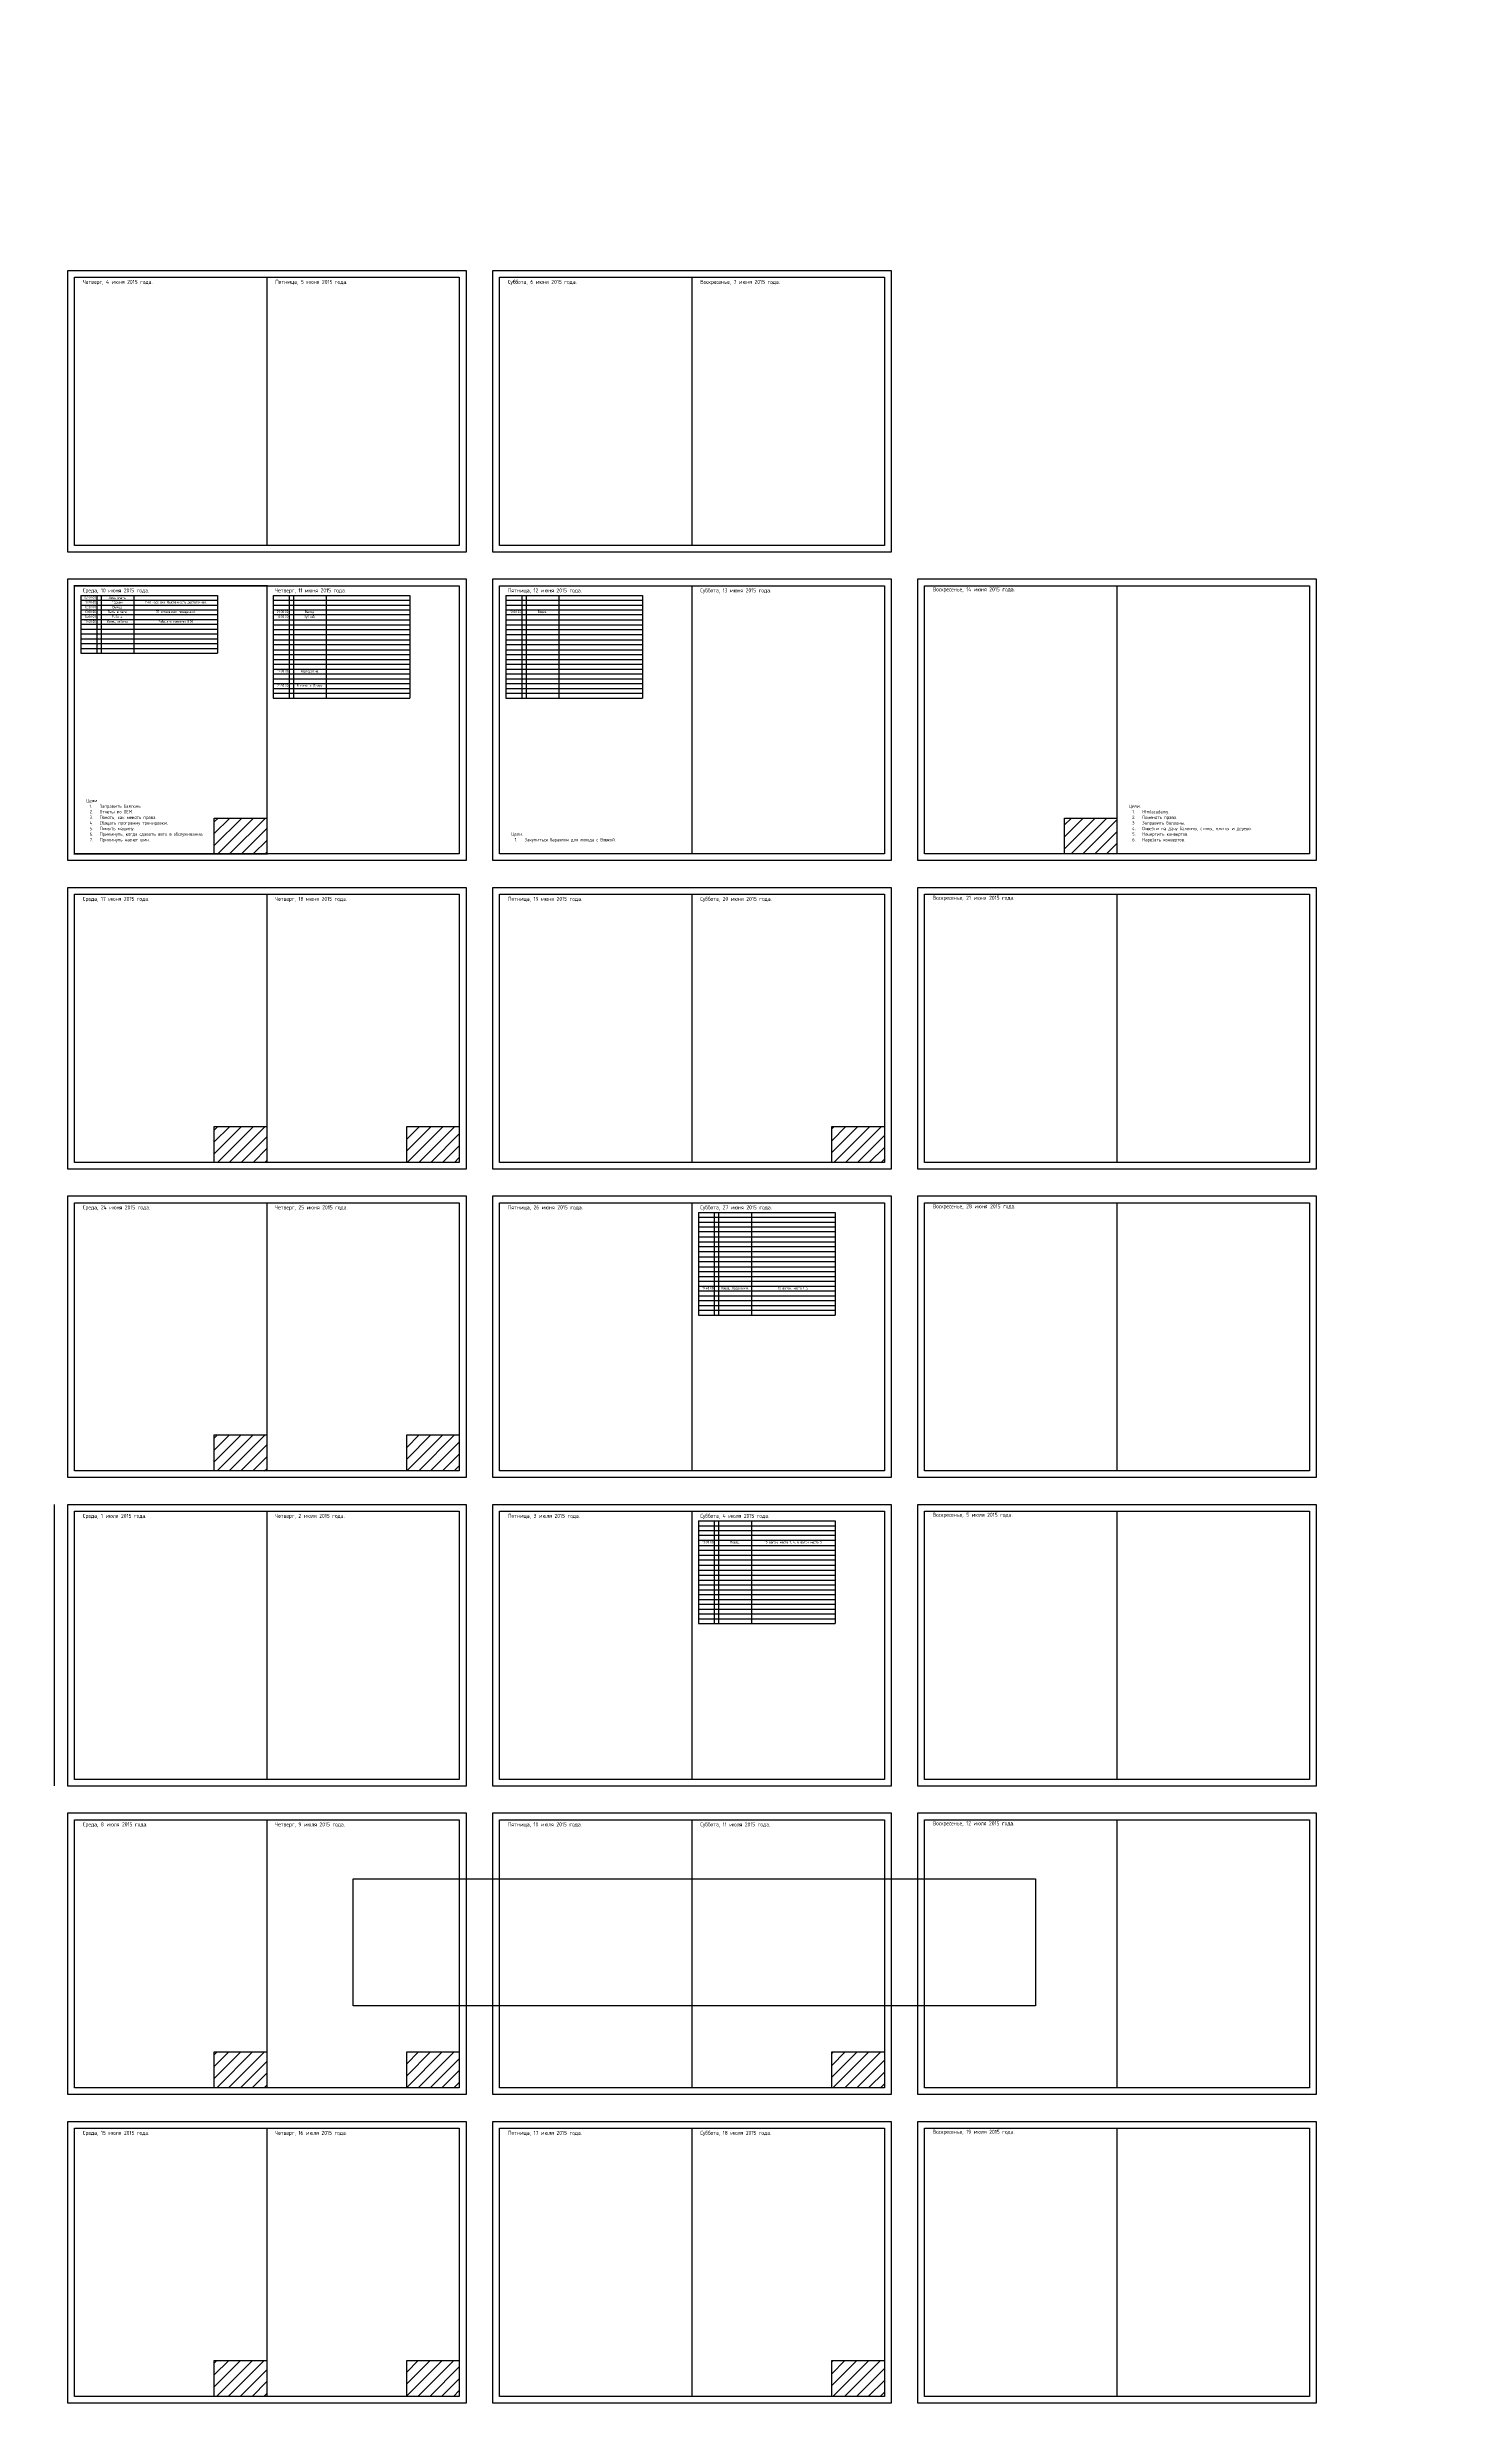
# Model space of a CAD drawing. Header units: millimetres. Extents: x -1746 to 8849, y -4512 to 2568.
# Drawn here: x 647 to 1699, y -964 to 802 of the extents above; entities that cross this region are included whole.
import ezdxf

# ---------------------------------------------------------------- set-up
doc = ezdxf.new("R2010")
doc.units = ezdxf.units.MM
doc.header["$MEASUREMENT"] = 0
doc.layers.add('Current day', color=53, linetype='Continuous')
doc.layers.add('FH day', color=2, linetype='Continuous')
doc.styles.add('texxt', font='romans.shx', dxfattribs={"width": 0.8})

# ---------------------------------------------------------------- blocks, each defined once
blk = doc.blocks.new('*T8')
at = {"color": 0, "linetype": 'ByBlock', "lineweight": -2, "transparency": 16777216}
for p, q in [((0, 0), (101.9, 0)), ((0, 0), (0, -76.6)), ((11.8, 0), (11.8, -76.6)), ((15, 0), (15, -76.6)), ((39.5, 0), (39.5, -76.6)), ((101.9, 0), (101.9, -76.6)), ((0, -3.6), (101.9, -3.6)), ((0, -7.2), (101.9, -7.2)), ((0, -10.8), (101.9, -10.8)), ((0, -14.4), (101.9, -14.4)), ((0, -18.3), (101.9, -18.3)), ((0, -21.9), (101.9, -21.9)), ((0, -25.5), (101.9, -25.5)), ((0, -29.1), (101.9, -29.1)), ((0, -33.1), (101.9, -33.1)), ((0, -36.7), (101.9, -36.7)), ((0, -40.6), (101.9, -40.6)), ((0, -44.2), (101.9, -44.2)), ((0, -47.8), (101.9, -47.8)), ((0, -51.4), (101.9, -51.4)), ((0, -55), (101.9, -55)), ((0, -58.6), (101.9, -58.6)), ((0, -62.2), (101.9, -62.2)), ((0, -65.8), (101.9, -65.8)), ((0, -69.4), (101.9, -69.4)), ((0, -73), (101.9, -73)), ((0, -76.6), (101.9, -76.6))]:
    blk.add_line(p, q, dxfattribs=at)
at = {"color": 0, "transparency": 16777216, "char_height": 1.8, "style": 'texxt'}
for s, insert, width, attachment_point in [('09:30:00', (11.2, -11.4), 10.6, 3), ('10:30:00', (11.2, -15), 10.6, 3), ('{\\Fromans|c204;Зубной.}', (27.2, -15), 23.3, 2), ('{\\Fromans|c204;Выход.}', (27.2, -11.4), 23.3, 2), ('17:00:00', (11.2, -55.6), 10.6, 3), ('{\\Fromans|c204;21:30:00', (11.2, -66.4), 10.6, 3), ('В гости к Даиру.', (27.2, -66.4), 23.3, 2), ('Корпоратив.', (27.2, -55.6), 23.3, 2)]:
    blk.add_mtext(s, dxfattribs=dict(at, insert=insert, width=width, attachment_point=attachment_point))
blk = doc.blocks.new('*T9')
at = {"color": 0, "linetype": 'ByBlock', "lineweight": -2, "transparency": 16777216}
for p, q in [((0, 0), (101.9, 0)), ((0, 0), (0, -76.6)), ((11.8, 0), (11.8, -76.6)), ((15, 0), (15, -76.6)), ((39.5, 0), (39.5, -76.6)), ((101.9, 0), (101.9, -76.6)), ((0, -3.6), (101.9, -3.6)), ((0, -7.2), (101.9, -7.2)), ((0, -10.8), (101.9, -10.8)), ((0, -14.4), (101.9, -14.4)), ((0, -18.3), (101.9, -18.3)), ((0, -21.9), (101.9, -21.9)), ((0, -25.5), (101.9, -25.5)), ((0, -29.1), (101.9, -29.1)), ((0, -33.1), (101.9, -33.1)), ((0, -36.7), (101.9, -36.7)), ((0, -40.6), (101.9, -40.6)), ((0, -44.2), (101.9, -44.2)), ((0, -47.8), (101.9, -47.8)), ((0, -51.4), (101.9, -51.4)), ((0, -55), (101.9, -55)), ((0, -58.6), (101.9, -58.6)), ((0, -62.2), (101.9, -62.2)), ((0, -65.8), (101.9, -65.8)), ((0, -69.4), (101.9, -69.4)), ((0, -73), (101.9, -73)), ((0, -76.6), (101.9, -76.6))]:
    blk.add_line(p, q, dxfattribs=at)
at = {"color": 0, "transparency": 16777216, "char_height": 1.8, "style": 'texxt'}
for s, insert, width, attachment_point in [('19:48:00', (11.2, -55.6), 10.6, 3), ('Поезд. Ладожский.', (27.2, -55.6), 23.3, 2), ('10 вагон, места 1...5', (70.7, -55.6), 61.2, 2)]:
    blk.add_mtext(s, dxfattribs=dict(at, insert=insert, width=width, attachment_point=attachment_point))
blk = doc.blocks.new('*T10')
at = {"color": 0, "linetype": 'ByBlock', "lineweight": -2, "transparency": 16777216}
for p, q in [((0, 0), (101.9, 0)), ((0, 0), (0, -76.6)), ((11.8, 0), (11.8, -76.6)), ((15, 0), (15, -76.6)), ((39.5, 0), (39.5, -76.6)), ((101.9, 0), (101.9, -76.6)), ((0, -3.6), (101.9, -3.6)), ((0, -7.2), (101.9, -7.2)), ((0, -10.8), (101.9, -10.8)), ((0, -14.4), (101.9, -14.4)), ((0, -18.3), (101.9, -18.3)), ((0, -21.9), (101.9, -21.9)), ((0, -25.5), (101.9, -25.5)), ((0, -29.1), (101.9, -29.1)), ((0, -33.1), (101.9, -33.1)), ((0, -36.7), (101.9, -36.7)), ((0, -40.6), (101.9, -40.6)), ((0, -44.2), (101.9, -44.2)), ((0, -47.8), (101.9, -47.8)), ((0, -51.4), (101.9, -51.4)), ((0, -55), (101.9, -55)), ((0, -58.6), (101.9, -58.6)), ((0, -62.2), (101.9, -62.2)), ((0, -65.8), (101.9, -65.8)), ((0, -69.4), (101.9, -69.4)), ((0, -73), (101.9, -73)), ((0, -76.6), (101.9, -76.6))]:
    blk.add_line(p, q, dxfattribs=at)
at = {"color": 0, "transparency": 16777216, "char_height": 1.8, "style": 'texxt'}
for s, insert, width, attachment_point in [('12:09:00', (11.2, -15), 10.6, 3), ('Поезд.', (27.2, -15), 23.3, 2), ('15 вагон, места 1...4, 6 вагон место 5', (70.7, -15), 61.2, 2)]:
    blk.add_mtext(s, dxfattribs=dict(at, insert=insert, width=width, attachment_point=attachment_point))
blk = doc.blocks.new('*T11')
at = {"color": 0, "linetype": 'ByBlock', "lineweight": -2, "transparency": 16777216}
for p, q in [((0, 0), (101.9, 0)), ((0, 0), (0, -43.2)), ((11.8, 0), (11.8, -43.2)), ((15, 0), (15, -43.2)), ((39.5, 0), (39.5, -43.2)), ((101.9, 0), (101.9, -43.2)), ((0, -3.6), (101.9, -3.6)), ((0, -7.2), (101.9, -7.2)), ((0, -10.8), (101.9, -10.8)), ((0, -14.4), (101.9, -14.4)), ((0, -18), (101.9, -18)), ((0, -21.6), (101.9, -21.6)), ((0, -25.2), (101.9, -25.2)), ((0, -28.8), (101.9, -28.8)), ((0, -32.4), (101.9, -32.4)), ((0, -36), (101.9, -36)), ((0, -39.6), (101.9, -39.6)), ((0, -43.2), (101.9, -43.2))]:
    blk.add_line(p, q, dxfattribs=at)
at = {"color": 0, "transparency": 16777216, "char_height": 1.8, "style": 'texxt'}
for s, insert, width, attachment_point in [('{\\Fromans|c204;02:40:00', (11.2, -0.6), 10.6, 3), ('14:00:00', (11.2, -15), 10.6, 3), ('{\\Fromans|c204;12:30:00', (11.2, -7.8), 10.6, 3), ('{\\Fromans|c204;13:00:00', (11.2, -11.4), 10.6, 3), ('{\\Fromans|c204;10:20:00', (11.2, -4.2), 10.6, 3), ('{\\Fromans|c204;Быть в зале.}', (27.25, -11.4), 23.3, 2), ('{\\Fromans|c204;Лечь спать.}', (27.25, -1.8), 23.3, 5), ('{\\Fromans|c204;Подъем.}', (27.25, -4.2), 23.3, 2), ('{\\Fromans|c204;Работа.}', (27.25, -15), 23.3, 2), ('{\\Fromans|c204;Выход.}', (27.25, -7.8), 23.3, 2), ('{\\Fromans|c204;7}:{\\Fromans|c204;4}0 {\\Fromans|c204;часа сна}. {\\Fromans|c204;Выспанность достаточная}.', (70.7, -4.2), 61.2, 2), ('37 оставшихся посещений.', (70.7, -11.4), 61.2, 2), ('19:40:00', (11.2, -18.6), 10.6, 3), ('{\\Fromans|c204;Конец работы.}', (27.25, -18.6), 23.3, 2), ('Рабочего времени 8:50', (70.7, -18.6), 61.2, 2)]:
    blk.add_mtext(s, dxfattribs=dict(at, insert=insert, width=width, attachment_point=attachment_point))
blk = doc.blocks.new('FH_day')
at = {"layer": 'FH day'}
h = blk.add_hatch(dxfattribs=at)
h.set_pattern_fill('ANSI31', color=256, scale=50)
h.set_pattern_definition([(45, (-811.23, -200.661), (-4.419417, 4.419417), [])])
h.paths.add_polyline_path([(-39.2, 26.8), (-39.2, 0), (0, 0), (0, 26.8)])
blk.add_lwpolyline([(0, 0), (-39.2, 0), (-39.2, 26.8), (0, 26.8)], close=True, dxfattribs=at)
blk = doc.blocks.new('*T14')
at = {"color": 0, "linetype": 'ByBlock', "lineweight": -2, "transparency": 16777216}
for p, q in [((0, 0), (101.9, 0)), ((0, 0), (0, -76.6)), ((11.8, 0), (11.8, -76.6)), ((15, 0), (15, -76.6)), ((39.5, 0), (39.5, -76.6)), ((101.9, 0), (101.9, -76.6)), ((0, -3.6), (101.9, -3.6)), ((0, -7.2), (101.9, -7.2)), ((0, -10.8), (101.9, -10.8)), ((0, -14.4), (101.9, -14.4)), ((0, -18.3), (101.9, -18.3)), ((0, -21.9), (101.9, -21.9)), ((0, -25.5), (101.9, -25.5)), ((0, -29.1), (101.9, -29.1)), ((0, -33.1), (101.9, -33.1)), ((0, -36.7), (101.9, -36.7)), ((0, -40.6), (101.9, -40.6)), ((0, -44.2), (101.9, -44.2)), ((0, -47.8), (101.9, -47.8)), ((0, -51.4), (101.9, -51.4)), ((0, -55), (101.9, -55)), ((0, -58.6), (101.9, -58.6)), ((0, -62.2), (101.9, -62.2)), ((0, -65.8), (101.9, -65.8)), ((0, -69.4), (101.9, -69.4)), ((0, -73), (101.9, -73)), ((0, -76.6), (101.9, -76.6))]:
    blk.add_line(p, q, dxfattribs=at)
at = {"color": 0, "transparency": 16777216, "char_height": 1.8, "style": 'texxt'}
for s, insert, width, attachment_point in [('{\\Fromans|c204;12:00:00', (11.2, -11.4), 10.6, 3), ('{\\Fromans|c204;Вовка.}', (27.2, -11.4), 23.3, 2)]:
    blk.add_mtext(s, dxfattribs=dict(at, insert=insert, width=width, attachment_point=attachment_point))

msp = doc.modelspace()

# ---------------------------------------------------------------- linework, layer by layer
for p, q in [((811.2, 630.7), (811.2, 430.7)), ((1128.2, 630.7), (1128.2, 430.7)), ((811.2, 400.7), (811.2, 200.7)), ((1128.2, 400.7), (1128.2, 200.7)), ((1445.2, 400.7), (1445.2, 200.7)), ((811.2, 170.7), (811.2, -29.3)), ((1128.2, 170.7), (1128.2, -29.3)), ((1445.2, 170.7), (1445.2, -29.3)), ((811.2, -59.3), (811.2, -259.3)), ((1128.2, -59.3), (1128.2, -259.3)), ((1445.2, -59.3), (1445.2, -259.3)), ((811.2, -289.3), (811.2, -489.3)), ((1128.2, -289.3), (1128.2, -489.3)), ((1445.2, -289.3), (1445.2, -489.3)), ((811.2, -519.3), (811.2, -719.3)), ((1128.2, -519.3), (1128.2, -719.3)), ((1445.2, -519.3), (1445.2, -719.3)), ((811.2, -749.3), (811.2, -949.3)), ((1128.2, -749.3), (1128.2, -949.3)), ((1445.2, -749.3), (1445.2, -949.3))]:
    msp.add_line(p, q)
for points in [[(662.7, 635.7), (959.7, 635.7), (959.7, 425.7), (662.7, 425.7)], [(667.7, 630.7), (954.7, 630.7), (954.7, 430.7), (667.7, 430.7)], [(979.7, 635.7), (1276.7, 635.7), (1276.7, 425.7), (979.7, 425.7)], [(984.7, 630.7), (1271.7, 630.7), (1271.7, 430.7), (984.7, 430.7)], [(662.7, 405.7), (959.7, 405.7), (959.7, 195.7), (662.7, 195.7)], [(667.7, 400.7), (954.7, 400.7), (954.7, 200.7), (667.7, 200.7)], [(979.7, 405.7), (1276.7, 405.7), (1276.7, 195.7), (979.7, 195.7)], [(984.7, 400.7), (1271.7, 400.7), (1271.7, 200.7), (984.7, 200.7)], [(1296.7, 405.7), (1593.7, 405.7), (1593.7, 195.7), (1296.7, 195.7)], [(1301.7, 400.7), (1588.7, 400.7), (1588.7, 200.7), (1301.7, 200.7)], [(662.7, 175.7), (959.7, 175.7), (959.7, -34.3), (662.7, -34.3)], [(667.7, 170.7), (954.7, 170.7), (954.7, -29.3), (667.7, -29.3)], [(979.7, 175.7), (1276.7, 175.7), (1276.7, -34.3), (979.7, -34.3)], [(984.7, 170.7), (1271.7, 170.7), (1271.7, -29.3), (984.7, -29.3)], [(1296.7, 175.7), (1593.7, 175.7), (1593.7, -34.3), (1296.7, -34.3)], [(1301.7, 170.7), (1588.7, 170.7), (1588.7, -29.3), (1301.7, -29.3)], [(662.7, -54.3), (959.7, -54.3), (959.7, -264.3), (662.7, -264.3)], [(667.7, -59.3), (954.7, -59.3), (954.7, -259.3), (667.7, -259.3)], [(979.7, -54.3), (1276.7, -54.3), (1276.7, -264.3), (979.7, -264.3)], [(984.7, -59.3), (1271.7, -59.3), (1271.7, -259.3), (984.7, -259.3)], [(1296.7, -54.3), (1593.7, -54.3), (1593.7, -264.3), (1296.7, -264.3)], [(1301.7, -59.3), (1588.7, -59.3), (1588.7, -259.3), (1301.7, -259.3)], [(662.7, -284.3), (959.7, -284.3), (959.7, -494.3), (662.7, -494.3)], [(667.7, -289.3), (954.7, -289.3), (954.7, -489.3), (667.7, -489.3)], [(979.7, -284.3), (1276.7, -284.3), (1276.7, -494.3), (979.7, -494.3)], [(984.7, -289.3), (1271.7, -289.3), (1271.7, -489.3), (984.7, -489.3)], [(1296.7, -284.3), (1593.7, -284.3), (1593.7, -494.3), (1296.7, -494.3)], [(1301.7, -289.3), (1588.7, -289.3), (1588.7, -489.3), (1301.7, -489.3)], [(662.7, -514.3), (959.7, -514.3), (959.7, -724.3), (662.7, -724.3)], [(667.7, -519.3), (954.7, -519.3), (954.7, -719.3), (667.7, -719.3)], [(979.7, -514.3), (1276.7, -514.3), (1276.7, -724.3), (979.7, -724.3)], [(984.7, -519.3), (1271.7, -519.3), (1271.7, -719.3), (984.7, -719.3)], [(1296.7, -514.3), (1593.7, -514.3), (1593.7, -724.3), (1296.7, -724.3)], [(1301.7, -519.3), (1588.7, -519.3), (1588.7, -719.3), (1301.7, -719.3)], [(875.5, -563.5), (1384.5, -563.5), (1384.5, -658), (875.5, -658)], [(662.7, -744.3), (959.7, -744.3), (959.7, -954.3), (662.7, -954.3)], [(667.7, -749.3), (954.7, -749.3), (954.7, -949.3), (667.7, -949.3)], [(979.7, -744.3), (1276.7, -744.3), (1276.7, -954.3), (979.7, -954.3)], [(984.7, -749.3), (1271.7, -749.3), (1271.7, -949.3), (984.7, -949.3)], [(1296.7, -744.3), (1593.7, -744.3), (1593.7, -954.3), (1296.7, -954.3)], [(1301.7, -749.3), (1588.7, -749.3), (1588.7, -949.3), (1301.7, -949.3)]]:
    msp.add_lwpolyline(points, close=True)
msp.add_circle((1794.1, -971.8), 3540.2)
at = {"layer": 'Current day', "const_width": 1}
msp.add_lwpolyline([(667.7, 400.7), (811.2, 400.7), (811.2, 200.7), (667.7, 200.7)], close=True, dxfattribs=at)
msp.add_lwpolyline([(652.7, -494.3), (652.7, -284.3)], dxfattribs=at)

# ---------------------------------------------------------------- block references
for name, p in [('*T11', (672.5, 393.5)), ('*T8', (816, 393.5)), ('*T14', (989.5, 393.5)), ('FH_day', (811.2, 200.7)), ('FH_day', (1445.2, 200.7)), ('FH_day', (811.2, -29.3)), ('FH_day', (954.7, -29.3)), ('FH_day', (1271.7, -29.3)), ('*T9', (1133, -66.5)), ('FH_day', (811.2, -259.3)), ('FH_day', (954.7, -259.3)), ('*T10', (1133, -296.5)), ('FH_day', (811.2, -719.3)), ('FH_day', (954.7, -719.3)), ('FH_day', (1271.7, -719.3)), ('FH_day', (811.2, -949.3)), ('FH_day', (954.7, -949.3)), ('FH_day', (1271.7, -949.3))]:
    msp.add_blockref(name, p)

# ---------------------------------------------------------------- texts
at = {"attachment_point": 7, "style": 'texxt'}
for s, width, heights, insert, char_height in [('Четверг, 4 июня 2015 года.', 242.239, [3.79], (673.9, 624.9), 3), ('Пятница, 5 июня 2015 года.', 242.239, [0], (817.4, 624.9), 3), ('Суббота, 6 июня 2015 года.', 242.239, [3.79], (990.9, 624.9), 3), ('Воскресенье, 7 июня 2015 года.', 242.239, [0], (1134.4, 624.9), 3), ('Среда, 10 июня 2015 года.', 137.316, [3.79], (673.9, 394.9), 3), ('Четверг, 11 июня 2015 года.', 137.316, [0], (817.4, 394.9), 3), ('Пятница, 12 июня 2015 года.', 137.316, [3.79], (990.9, 394.9), 3), ('Суббота, 13 июня 2015 года.', 137.316, [0], (1134.4, 394.9), 3), ('Цели.\\P\\pi-7.5,l10,t10;1.^IЗаправить баллоны.\\P2.^IОтчеты по ОЕМ.\\P3.^IПонять, как менять права.\\P4.^IСбацать программу тренировки.\\P5.^IПомыть машину.\\P6.^IПрикинуть, когда сдавать авто в обслуживание.\\P7.^IПрикинуть насчет шин.', 134.73, [0], (676.5, 209.4), 2.5), ('Цели.\\P\\pi-7.5,l10,t10;1.^IHtmlacademy.\\P2.^IПоменять права.\\P3.^IЗаправить баллоны.\\P4.^IОтвезти на дачу баллоны, столы, плиты и дерево.\\P5.^IНачертить конвертов.\\P6.^IНарезать конвертов.', 134.73, [0], (1454, 209.4), 2.5), ('Цели.\\P\\pi-7.5,l10,t10;1.^IЗакупиться барахлом для похода с Вовкой.', 134.73, [0], (993.5, 209.4), 2.5), ('Среда, 17 июня 2015 года.', 137.316, [3.79], (673.9, 164.9), 3), ('Четверг, 18 июня 2015 года.', 137.316, [0], (817.4, 164.9), 3), ('Пятница, 19 июня 2015 года.', 137.316, [3.79], (990.9, 164.9), 3), ('Суббота, 20 июня 2015 года.', 137.316, [0], (1134.4, 164.9), 3), ('Среда, 24 июня 2015 года.', 137.316, [3.79], (673.9, -65.1), 3), ('Четверг, 25 июня 2015 года.', 137.316, [0], (817.4, -65.1), 3), ('Пятница, 26 июня 2015 года.', 137.316, [3.79], (990.9, -65.1), 3), ('Суббота, 27 июня 2015 года.', 137.316, [0], (1134.4, -65.1), 3), ('Среда, 1 июля 2015 года.', 137.316, [3.79], (673.9, -295.1), 3), ('Четверг, 2 июля 2015 года.', 137.316, [0], (817.4, -295.1), 3), ('Пятница, 3 июля 2015 года.', 137.316, [3.79], (990.9, -295.1), 3), ('Суббота, 4 июля 2015 года.', 137.316, [0], (1134.4, -295.1), 3), ('Среда, 8 июля 2015 года.', 137.316, [3.79], (673.9, -525.1), 3), ('Четверг, 9 июля 2015 года.', 137.316, [0], (817.4, -525.1), 3), ('Пятница, 10 июля 2015 года.', 137.316, [3.79], (990.9, -525.1), 3), ('Суббота, 11 июля 2015 года.', 137.316, [0], (1134.4, -525.1), 3), ('Среда, 15 июля 2015 года.', 137.316, [3.79], (673.9, -755.1), 3), ('Четверг, 16 июля 2015 года.', 137.316, [0], (817.4, -755.1), 3), ('Пятница, 17 июля 2015 года.', 137.316, [3.79], (990.9, -755.1), 3), ('Суббота, 18 июля 2015 года.', 137.316, [0], (1134.4, -755.1), 3)]:
    msp.add_mtext_dynamic_manual_height_columns(s, width=width, gutter_width=20, heights=heights, dxfattribs=dict(at, insert=insert, char_height=char_height))
note = msp.add_mtext_dynamic_manual_height_columns('\\pt24;Воскресенье, 14 июня 2015 года.\\P', width=137.316, gutter_width=20, heights=[3.79, 0], dxfattribs=dict(insert=(1307.9, 394.9), char_height=3, attachment_point=7, style='texxt'))
note = msp.add_mtext_dynamic_manual_height_columns('\\pt24;Воскресенье, 21 июня 2015 года.\\P', width=137.316, gutter_width=20, heights=[3.79, 0], dxfattribs=dict(insert=(1307.9, 164.9), char_height=3, attachment_point=7, style='texxt'))
note = msp.add_mtext_dynamic_manual_height_columns('\\pt24;Воскресенье, 28 июня 2015 года.\\P', width=137.316, gutter_width=20, heights=[3.79, 0], dxfattribs=dict(insert=(1307.9, -65.1), char_height=3, attachment_point=7, style='texxt'))
note = msp.add_mtext_dynamic_manual_height_columns('\\pt24;Воскресенье, 5 июля 2015 года.\\P', width=137.316, gutter_width=20, heights=[3.79, 0], dxfattribs=dict(insert=(1307.9, -295.1), char_height=3, attachment_point=7, style='texxt'))
note = msp.add_mtext_dynamic_manual_height_columns('\\pt24;Воскресенье, 12 июля 2015 года.\\P', width=137.316, gutter_width=20, heights=[3.79, 0], dxfattribs=dict(insert=(1307.9, -525.1), char_height=3, attachment_point=7, style='texxt'))
note = msp.add_mtext_dynamic_manual_height_columns('\\pt24,30;Воскресенье, 19 июля 2015 года.\\P', width=137.316, gutter_width=20, heights=[3.79, 0], dxfattribs=dict(insert=(1307.9, -755.1), char_height=3, attachment_point=7, style='texxt'))

doc.saveas('drawing.dxf')
